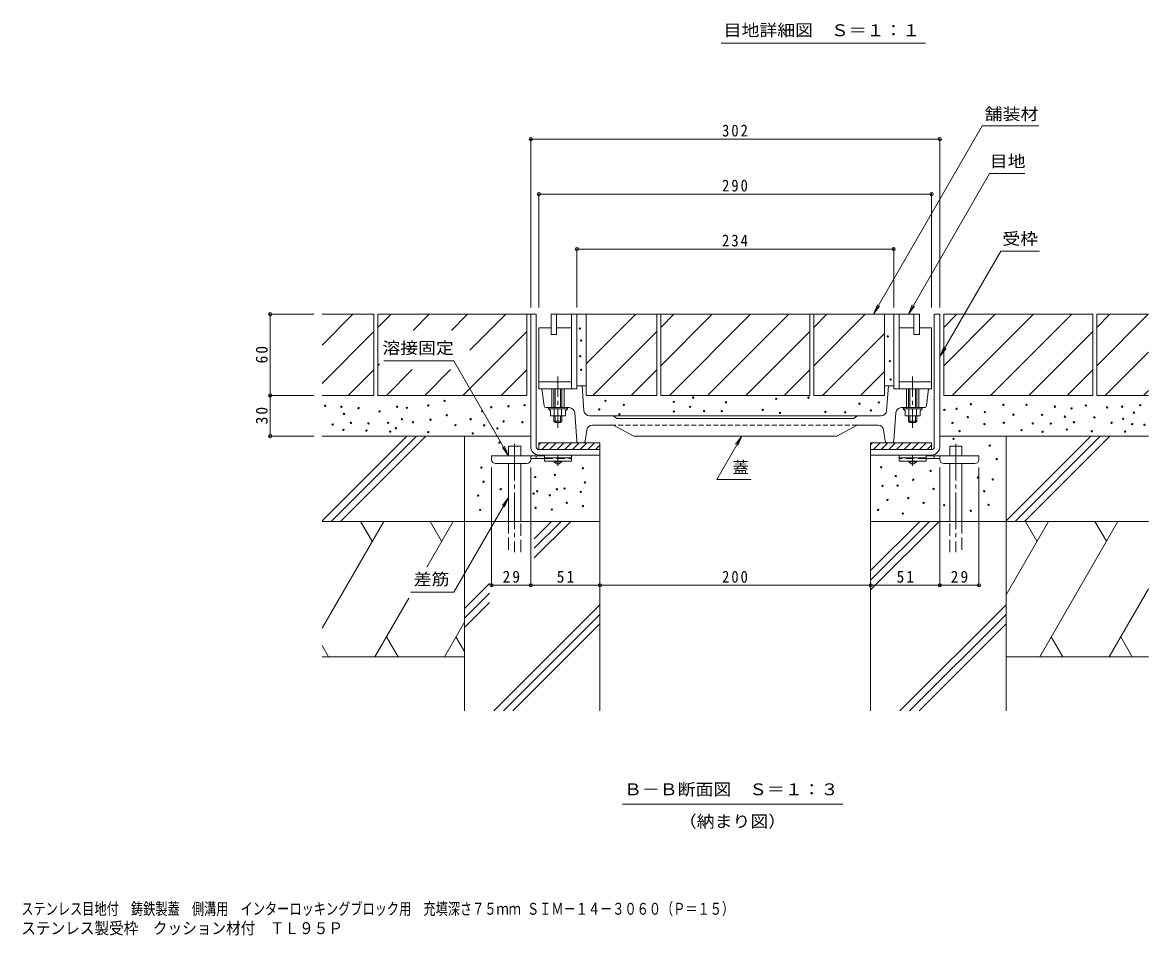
# Model space of a CAD drawing. Units: millimetres at full size, sheet at 1:3. Extents: x -1121 to 1153, y -824 to 816.
# Drawn here: x 192 to 1023, y -824 to -150 of the extents above; entities that cross this region are included whole.
import ezdxf
from ezdxf.enums import TextEntityAlignment as Align

# ---------------------------------------------------------------- set-up
doc = ezdxf.new("R2010")
doc.units = ezdxf.units.MM
doc.header["$LTSCALE"] = 3
doc.header["$PDMODE"] = 32
doc.header["$PDSIZE"] = 2.4
for name, pattern in [('CHAIN1', [8, 5, -1, 1, -1]), ('CHAIN2', [12, 9, -1, 1, -1]), ('DASHED1', [1.8, 1.2, -0.6]), ('DASHED2', [3, 2, -1]), ('DASHED3', [4, 3, -1])]:
    doc.linetypes.add(name, pattern=pattern)
for name, color, linetype, lineweight in [('0-1', 2, 'Continuous', 9), ('0-2', 3, 'Continuous', 9), ('0-4', 7, 'Continuous', 9), ('0-5', 7, 'Continuous', 9), ('0-6', 6, 'Continuous', 5), ('0-9', 3, 'Continuous', 9), ('0-E', 7, 'Continuous', 9), ('A-5', 2, 'Continuous', 9), ('F-5', 2, 'Continuous', 9)]:
    doc.layers.add(name, color=color, linetype=linetype, lineweight=lineweight)
doc.styles.add('ＭＳ ゴシック', font='')
doc.styles.get('ＭＳ ゴシック').set_extended_font_data('MS Gothic')

msp = doc.modelspace()

# ---------------------------------------------------------------- linework, layer by layer
at = {"layer": '0-1'}
for p, q in [((567.257, -365.465), (571.257, -365.465)), ((567.257, -463.465), (567.257, -365.465)), ((571.257, -463.465), (571.257, -365.465)), ((869.257, -365.465), (865.257, -365.465)), ((865.257, -463.465), (865.257, -365.465)), ((869.257, -463.465), (869.257, -365.465)), ((573.257, -460.465), (573.257, -465.465)), ((618.257, -460.465), (573.257, -460.465)), ((574.725, -460.465), (573.257, -461.932)), ((573.257, -465.465), (618.257, -465.465)), ((580.381, -460.465), (575.381, -465.465)), ((586.038, -460.465), (581.038, -465.465)), ((591.695, -460.465), (586.695, -465.465)), ((597.352, -460.465), (592.352, -465.465)), ((603.009, -460.465), (598.009, -465.465)), ((608.666, -460.465), (603.666, -465.465)), ((614.323, -460.465), (609.323, -465.465)), ((618.257, -462.187), (614.979, -465.465)), ((618.257, -460.465), (618.257, -469.465)), ((818.257, -460.465), (863.257, -460.465)), ((818.257, -460.465), (818.257, -469.465)), ((819.724, -460.465), (818.257, -461.932)), ((863.257, -465.465), (818.257, -465.465)), ((825.381, -460.465), (820.381, -465.465)), ((831.038, -460.465), (826.038, -465.465)), ((836.695, -460.465), (831.695, -465.465)), ((842.352, -460.465), (837.352, -465.465)), ((848.009, -460.465), (843.009, -465.465)), ((853.666, -460.465), (848.666, -465.465)), ((859.323, -460.465), (854.323, -465.465)), ((863.257, -462.187), (859.979, -465.465)), ((863.257, -460.465), (863.257, -465.465)), ((573.257, -469.465), (618.257, -469.465)), ((863.288, -469.465), (818.257, -469.465))]:
    msp.add_line(p, q, dxfattribs=at)
for centre, radius, start, end in [((573.257, -463.465), 6, 180, 270), ((573.257, -463.465), 2, 180, 270), ((863.257, -463.465), 2, 270, 0), ((863.257, -463.465), 6, 270, 0)]:
    msp.add_arc(centre, radius, start, end, dxfattribs=at)
at = {"layer": '0-2'}
for p, q in [((582.257, -365.465), (854.257, -365.465)), ((586.257, -380.465), (586.257, -365.465)), ((597.257, -420.465), (597.257, -365.465)), ((601.257, -420.465), (601.257, -365.465)), ((835.257, -420.465), (835.257, -365.465)), ((839.257, -420.465), (839.257, -365.465)), ((850.257, -380.465), (850.257, -365.465)), ((582.257, -375.465), (573.257, -375.465)), ((597.257, -375.465), (586.257, -375.465)), ((839.257, -375.465), (850.257, -375.465)), ((854.257, -375.465), (863.257, -375.465)), ((597.257, -415.465), (573.257, -415.465)), ((839.257, -415.465), (863.257, -415.465)), ((577.093, -433.151), (575.507, -420.465)), ((582.757, -420.465), (582.757, -434.465)), ((584.257, -420.465), (584.257, -434.465)), ((585.257, -434.465), (585.257, -420.465)), ((589.257, -434.465), (589.257, -420.465)), ((590.257, -420.465), (590.257, -434.465)), ((591.757, -420.465), (591.757, -434.465)), ((608.127, -418.465), (601.257, -418.465)), ((606.499, -436.764), (605.127, -418.465)), ((835.257, -418.465), (828.388, -418.465)), ((830.015, -436.764), (831.388, -418.465)), ((844.757, -420.465), (844.757, -434.465)), ((846.257, -420.465), (846.257, -434.465)), ((847.257, -434.465), (847.257, -420.465)), ((851.257, -434.465), (851.257, -420.465)), ((852.257, -420.465), (852.257, -434.465)), ((853.757, -420.465), (853.757, -434.465)), ((859.422, -433.151), (861.007, -420.465)), ((578.581, -434.465), (595.676, -434.465)), ((580.257, -434.465), (580.257, -435.265)), ((594.257, -435.265), (580.257, -435.265)), ((580.257, -435.265), (581.732, -436.865)), ((581.732, -436.865), (581.732, -440.465)), ((584.257, -440.465), (584.257, -444.465)), ((584.495, -435.265), (584.495, -440.465)), ((585.257, -445.465), (585.257, -440.465)), ((589.257, -440.465), (589.257, -445.465)), ((590.02, -435.265), (590.02, -440.465)), ((590.257, -440.465), (590.257, -444.465)), ((594.257, -435.265), (592.782, -436.865)), ((594.257, -434.465), (594.257, -435.265)), ((601.158, -459.071), (599.666, -438.18)), ((826.027, -440.465), (610.488, -440.465)), ((630.483, -442.245), (628.531, -440.684)), ((806.031, -442.245), (807.983, -440.684)), ((835.357, -459.071), (836.849, -438.18)), ((857.933, -434.465), (840.839, -434.465)), ((842.257, -434.465), (842.257, -435.265)), ((842.257, -435.265), (856.257, -435.265)), ((842.257, -435.265), (843.732, -436.865)), ((846.257, -440.465), (846.257, -444.465)), ((846.495, -435.265), (846.495, -440.465)), ((847.257, -440.465), (847.257, -445.465)), ((851.257, -445.465), (851.257, -440.465)), ((852.02, -435.265), (852.02, -440.465)), ((852.257, -440.465), (852.257, -444.465)), ((856.257, -435.265), (854.782, -436.865)), ((854.782, -436.865), (854.782, -440.465)), ((856.257, -434.465), (856.257, -435.265)), ((590.257, -444.465), (584.257, -444.465)), ((585.257, -445.465), (584.257, -444.465)), ((589.257, -445.465), (585.257, -445.465)), ((590.257, -444.465), (589.257, -445.465)), ((628.257, -447.465), (612.689, -447.465)), ((628.257, -447.465), (643.257, -455.465)), ((805.407, -442.465), (631.108, -442.465)), ((808.257, -447.465), (793.257, -455.465)), ((808.257, -447.465), (823.826, -447.465)), ((846.257, -444.465), (852.257, -444.465)), ((846.257, -444.465), (847.257, -445.465)), ((847.257, -445.465), (851.257, -445.465)), ((851.257, -445.465), (852.257, -444.465)), ((608.735, -450.856), (607.453, -459.193)), ((793.257, -455.465), (643.257, -455.465)), ((827.779, -450.856), (829.062, -459.193)), ((605.97, -460.464), (602.654, -460.464)), ((830.544, -460.464), (833.861, -460.464))]:
    msp.add_line(p, q, dxfattribs=at)
at = {"layer": '0-2', "linetype": 'CHAIN1'}
for p, q in [((587.257, -411.465), (587.257, -449.465)), ((849.257, -411.465), (849.257, -449.465))]:
    msp.add_line(p, q, dxfattribs=at)
at = {"layer": '0-2', "linetype": 'DASHED1'}
msp.add_line((808.257, -447.464), (628.257, -447.464), dxfattribs=at)
at = {"layer": '0-2'}
for points in [[(586.257, -380.465), (582.257, -380.465), (582.257, -365.465)], [(850.257, -380.465), (854.257, -380.465), (854.257, -365.465)], [(601.257, -420.465), (573.257, -420.465), (573.257, -375.465)], [(835.257, -420.465), (863.257, -420.465), (863.257, -375.465)], [(592.782, -436.865), (592.782, -440.465), (581.732, -440.465)], [(843.732, -436.865), (843.732, -440.465), (854.782, -440.465)]]:
    msp.add_lwpolyline(points, dxfattribs=at)
for centre, radius, start, end in [((578.581, -432.965), 1.5, 187.12668, 270), ((595.676, -438.465), 4, 4.08583, 90), ((610.488, -436.465), 4, 184.28883, 270), ((627.906, -441.465), 1, 51.33894, 90), ((808.608, -441.465), 1, 90, 128.66106), ((826.027, -436.465), 4, 270, 355.71117), ((840.839, -438.465), 4, 90, 175.91417), ((857.933, -432.965), 1.5, 270, 352.87332), ((612.689, -451.465), 4, 90, 171.254), ((631.108, -441.464), 1, 231.33894, 270), ((805.407, -441.464), 1, 270, 308.66106), ((823.826, -451.465), 4, 8.746, 90), ((602.654, -458.965), 1.5, 184.0858, 270), ((605.97, -458.965), 1.5, 270, 351.25363), ((830.544, -458.965), 1.5, 188.74637, 270), ((833.861, -458.965), 1.5, 270, 355.9142)]:
    msp.add_arc(centre, radius, start, end, dxfattribs=at)
at = {"layer": '0-4'}
for p, q in [((567.257, -235.206), (567.257, -360.465)), ((567.257, -236.106), (869.257, -236.106)), ((869.257, -235.206), (869.257, -360.465)), ((573.257, -275.842), (573.257, -360.465)), ((863.257, -276.742), (573.257, -276.742)), ((863.257, -275.842), (863.257, -360.465)), ((601.257, -316.425), (601.257, -360.465)), ((601.257, -317.325), (835.257, -317.325)), ((835.257, -316.425), (835.257, -360.465)), ((373.891, -365.465), (407.057, -365.465)), ((374.791, -365.465), (374.791, -425.465)), ((373.891, -425.465), (407.057, -425.465)), ((374.791, -425.465), (374.791, -455.465)), ((373.891, -455.465), (407.057, -455.465)), ((538.257, -566.613), (538.257, -478.764)), ((567.257, -566.613), (567.257, -478.764)), ((869.257, -566.613), (869.257, -478.764)), ((898.257, -566.613), (898.257, -478.764)), ((538.257, -565.713), (567.257, -565.713)), ((567.257, -565.713), (618.257, -565.713)), ((618.257, -565.713), (818.257, -565.713)), ((818.257, -565.713), (869.257, -565.713)), ((869.257, -565.713), (898.257, -565.713))]:
    msp.add_line(p, q, dxfattribs=at)
for p in [(567.257, -236.106), (869.257, -236.106), (573.257, -276.742), (863.257, -276.742), (601.257, -317.325), (835.257, -317.325), (374.791, -365.465), (374.791, -425.465), (374.791, -455.465), (538.257, -565.713), (567.257, -565.713), (618.257, -565.713), (818.257, -565.713), (869.257, -565.713), (898.257, -565.713)]:
    msp.add_point(p, dxfattribs=at)
at = {"layer": '0-5'}
for p, q in [((900.661, -226.26), (820.323, -365.41)), ((942.585, -226.26), (900.661, -226.26)), ((932.086, -261.545), (906.085, -261.545)), ((943.083, -318.792), (914.485, -318.792)), ((820.323, -365.41), (823.193, -358.481)), ((820.323, -365.41), (824.888, -359.46)), ((846.087, -365.466), (850.652, -359.516)), ((869.459, -396.779), (874.025, -390.829)), ((510.39, -399.974), (458.723, -399.974)), ((550.799, -469.964), (510.39, -399.974)), ((723.105, -455.465), (704.556, -487.592)), ((723.105, -455.465), (718.539, -461.415)), ((723.105, -455.465), (720.235, -462.394)), ((550.799, -469.964), (546.233, -464.014)), ((550.799, -469.964), (547.929, -463.035)), ((704.556, -487.592), (729.898, -487.592)), ((550.799, -500.851), (510.413, -570.801)), ((550.799, -500.851), (546.233, -506.801)), ((550.799, -500.851), (547.929, -507.78)), ((510.413, -570.801), (478.744, -570.801)), ((635.023, -727.423), (797.637, -727.423))]:
    msp.add_line(p, q, dxfattribs=at)
for points in [[(906.085, -261.545), (846.087, -365.466), (848.957, -358.537)], [(914.485, -318.792), (869.459, -396.779), (872.329, -389.85)]]:
    msp.add_lwpolyline(points, dxfattribs=at)
at = {"layer": '0-6'}
for p, q in [((413.057, -518.027), (475.62, -455.465)), ((567.257, -455.465), (413.057, -455.465)), ((419.691, -518.465), (482.691, -455.465)), ((426.762, -518.465), (489.762, -455.465)), ((518.257, -518.465), (518.257, -455.465)), ((869.257, -455.465), (1023.457, -455.465)), ((918.257, -518.465), (918.257, -455.465)), ((918.257, -518.027), (980.82, -455.465)), ((924.891, -518.465), (987.891, -455.465)), ((931.962, -518.465), (994.962, -455.465)), ((550.799, -469.964), (550.799, -462.964)), ((876.716, -462.964), (885.716, -462.964)), ((876.716, -469.964), (876.716, -462.964)), ((885.716, -469.964), (885.716, -462.964)), ((618.257, -469.465), (618.257, -658.465)), ((818.257, -469.465), (818.257, -658.465)), ((550.799, -518.465), (550.799, -475.764)), ((559.799, -518.465), (559.799, -475.764)), ((876.716, -518.465), (876.716, -475.764)), ((885.716, -518.465), (885.716, -475.764)), ((458.583, -518.465), (413.057, -597.318)), ((441.536, -518.465), (450.06, -533.228)), ((509.885, -518.465), (490.395, -552.223)), ((492.838, -518.465), (501.362, -533.228)), ((518.257, -518.465), (518.257, -658.465)), ((569.81, -531.274), (582.62, -518.465)), ((569.81, -538.345), (589.691, -518.465)), ((569.81, -545.416), (596.762, -518.465)), ((818.257, -554.845), (854.637, -518.465)), ((818.257, -561.916), (861.708, -518.465)), ((818.257, -568.987), (868.78, -518.465)), ((949.589, -518.465), (918.257, -572.732)), ((918.257, -518.465), (918.257, -658.465)), ((932.541, -518.465), (941.065, -533.228)), ((1000.891, -518.465), (943.156, -618.465)), ((983.843, -518.465), (992.367, -533.228)), ((518.257, -582.827), (536.691, -564.394)), ((518.257, -589.898), (536.691, -571.465)), ((1023.457, -568.236), (994.458, -618.465)), ((477.137, -575.187), (452.15, -618.465)), ((518.257, -596.969), (536.691, -578.536)), ((539.9, -658.465), (618.257, -580.107)), ((839.899, -658.465), (918.257, -580.107)), ((546.971, -658.465), (618.257, -587.178)), ((846.97, -658.465), (918.257, -587.178)), ((518.257, -592.822), (503.453, -618.465)), ((554.042, -658.465), (618.257, -594.249)), ((854.042, -658.465), (918.257, -594.249)), ((460.674, -603.701), (469.198, -618.465)), ((511.976, -603.701), (518.257, -614.58)), ((951.679, -603.701), (960.203, -618.465)), ((1002.982, -603.701), (1011.505, -618.465)), ((413.057, -610.084), (417.896, -618.465)), ((518.257, -618.465), (413.057, -618.465)), ((918.257, -618.465), (1023.457, -618.465))]:
    msp.add_line(p, q, dxfattribs=at)
at = {"layer": '0-6', "linetype": 'CHAIN2'}
for p, q in [((555.299, -461.272), (555.299, -541.131)), ((881.216, -461.272), (881.216, -541.131))]:
    msp.add_line(p, q, dxfattribs=at)
at = {"layer": '0-6', "linetype": 'DASHED3'}
for p, q in [((550.799, -518.465), (550.799, -541.131)), ((559.799, -541.131), (559.799, -518.465)), ((876.716, -541.131), (876.716, -518.465)), ((885.716, -518.465), (885.716, -541.131))]:
    msp.add_line(p, q, dxfattribs=at)
at = {"layer": '0-6'}
for points in [[(559.799, -469.964), (559.799, -462.964), (550.799, -462.964)], [(618.257, -518.465), (518.257, -518.465), (413.057, -518.465)], [(818.257, -518.465), (918.257, -518.465), (1023.457, -518.465)]]:
    msp.add_lwpolyline(points, dxfattribs=at)
at = {"layer": '0-9', "color": 4}
for p, q in [((538.257, -472.764), (538.257, -469.964)), ((538.257, -469.964), (577.257, -469.964)), ((567.252, -471.964), (577.257, -471.964)), ((567.257, -472.764), (567.257, -469.964)), ((571.257, -471.964), (571.257, -469.964)), ((898.257, -469.964), (859.257, -469.964)), ((869.262, -471.964), (859.257, -471.964)), ((865.257, -471.964), (865.257, -469.964)), ((869.257, -472.764), (869.257, -469.964)), ((898.257, -472.764), (898.257, -469.964)), ((564.257, -475.764), (541.257, -475.764)), ((872.257, -475.764), (895.257, -475.764))]:
    msp.add_line(p, q, dxfattribs=at)
at = {"layer": '0-9'}
for p, q in [((577.257, -469.465), (597.257, -469.465)), ((577.257, -469.465), (577.257, -473.965)), ((577.257, -471.465), (597.257, -471.465)), ((577.257, -473.965), (597.257, -473.965)), ((597.257, -469.465), (597.257, -473.965)), ((839.257, -469.465), (839.257, -473.965)), ((859.257, -469.465), (839.257, -469.465)), ((859.257, -471.465), (839.257, -471.465)), ((859.257, -473.965), (839.257, -473.965)), ((859.257, -469.465), (859.257, -473.965))]:
    msp.add_line(p, q, dxfattribs=at)
at = {"layer": '0-9', "linetype": 'DASHED2'}
for p, q in [((577.257, -471.965), (597.257, -471.965)), ((859.257, -471.965), (839.257, -471.965))]:
    msp.add_line(p, q, dxfattribs=at)
at = {"layer": '0-9', "color": 2}
for p, q in [((584.507, -474.464), (584.507, -473.965)), ((590.007, -474.464), (590.007, -473.965)), ((846.507, -474.464), (846.507, -473.965)), ((852.007, -474.464), (852.007, -473.965)), ((586.258, -475.964), (584.507, -474.464)), ((590.007, -474.464), (584.507, -474.464)), ((588.257, -475.964), (586.258, -475.964)), ((590.007, -474.464), (588.257, -475.964)), ((846.507, -474.464), (848.257, -475.964)), ((846.507, -474.464), (852.007, -474.464)), ((848.257, -475.964), (850.257, -475.964)), ((850.257, -475.964), (852.007, -474.464))]:
    msp.add_line(p, q, dxfattribs=at)
at = {"layer": '0-9', "color": 4, "linetype": 'CHAIN1'}
for p, q in [((587.257, -477.512), (587.257, -469.465)), ((849.257, -477.512), (849.257, -469.465))]:
    msp.add_line(p, q, dxfattribs=at)
at = {"layer": '0-9', "color": 4}
for centre, start, end in [((541.257, -472.764), 180, 270), ((564.257, -472.764), 270, 0), ((872.257, -472.764), 180, 270), ((895.257, -472.764), 270, 0)]:
    msp.add_arc(centre, 3, start, end, dxfattribs=at)
at = {"layer": '0-E', "color": 2}
for p, q in [((413.057, -365.465), (451.257, -365.465)), ((413.057, -388.258), (435.85, -365.465)), ((451.257, -365.465), (451.257, -425.465)), ((454.257, -375.205), (463.997, -365.465)), ((454.257, -365.465), (564.257, -365.465)), ((454.257, -365.465), (454.257, -425.465)), ((480.313, -377.433), (492.282, -365.465)), ((508.598, -377.433), (520.566, -365.465)), ((522.268, -392.047), (548.85, -365.465)), ((564.257, -365.465), (564.257, -425.465)), ((564.257, -365.465), (567.257, -365.465)), ((660.257, -365.465), (608.127, -365.465)), ((644.85, -365.465), (608.127, -402.188)), ((608.127, -365.465), (608.127, -425.465)), ((660.257, -365.465), (660.257, -425.465)), ((663.257, -375.205), (672.997, -365.465)), ((663.257, -403.489), (701.282, -365.465)), ((663.257, -365.465), (773.257, -365.465)), ((669.566, -425.465), (729.566, -365.465)), ((697.85, -425.465), (757.85, -365.465)), ((773.257, -365.465), (773.257, -425.465)), ((776.257, -375.205), (785.997, -365.465)), ((776.257, -365.465), (776.257, -425.465)), ((776.257, -365.465), (828.388, -365.465)), ((776.257, -403.489), (814.282, -365.465)), ((828.388, -365.465), (828.388, -425.465)), ((872.257, -375.205), (881.997, -365.465)), ((872.257, -403.489), (910.282, -365.465)), ((872.257, -365.465), (982.257, -365.465)), ((878.566, -425.465), (938.566, -365.465)), ((906.85, -425.465), (966.85, -365.465)), ((982.257, -365.465), (982.257, -425.465)), ((985.257, -375.205), (994.997, -365.465)), ((985.257, -365.465), (985.257, -425.465)), ((985.257, -365.465), (1023.457, -365.465)), ((985.257, -403.489), (1023.282, -365.465)), ((413.057, -416.542), (451.257, -378.342)), ((517.134, -425.465), (564.257, -378.342)), ((660.257, -378.342), (613.134, -425.465)), ((726.134, -425.465), (773.257, -378.342)), ((782.566, -425.465), (828.388, -379.643)), ((935.134, -425.465), (982.257, -378.342)), ((991.566, -425.465), (1023.457, -393.573)), ((432.419, -425.465), (451.257, -406.626)), ((454.257, -403.489), (455.561, -402.185)), ((460.566, -425.465), (479.639, -406.392)), ((488.85, -425.465), (507.923, -406.392)), ((545.419, -425.465), (564.257, -406.626)), ((641.419, -425.465), (660.257, -406.626)), ((754.419, -425.465), (773.257, -406.626)), ((963.419, -425.465), (982.257, -406.626)), ((810.713, -425.465), (828.388, -407.79)), ((1019.85, -425.465), (1023.457, -421.858)), ((413.057, -425.465), (451.257, -425.465)), ((454.257, -425.465), (564.257, -425.465)), ((660.257, -425.465), (608.127, -425.465)), ((776.257, -425.465), (828.388, -425.465)), ((985.257, -425.465), (1023.457, -425.465))]:
    msp.add_line(p, q, dxfattribs=at)
for points in [[(663.257, -365.465), (663.257, -425.465), (773.257, -425.465)], [(872.257, -365.465), (872.257, -425.465), (982.257, -425.465)]]:
    msp.add_lwpolyline(points, dxfattribs=at)
at = {"layer": '0-E'}
for centre in [(603.469, -376.017), (830.884, -381.902), (604.493, -384.887), (603.81, -396.488), (604.322, -406.552), (832.42, -400.155), (832.931, -413.803), (491.525, -432.864), (503.593, -429.563), (562.605, -432.58), (622.405, -429.497), (636.052, -432.397), (672.823, -430.179), (687.153, -427.109), (711.377, -430.521), (748.565, -427.962), (772.278, -427.109), (809.902, -431.544), (824.231, -430.691), (892.354, -431.94), (916.351, -432.509), (933.296, -432.395), (977.195, -432.85), (1017.398, -432.736), (415.271, -433.12), (427.383, -433.803), (429.259, -439.091), (440.007, -434.826), (455.531, -437.214), (468.496, -433.803), (475.66, -434.656), (505.128, -440.054), (531.303, -437.052), (538.04, -434.172), (550.735, -433.419), (617.799, -435.809), (632.64, -439.391), (672.993, -437.344), (684.935, -433.932), (695.17, -437.003), (708.306, -437.003), (738.501, -436.15), (751.295, -438.368), (784.825, -437.685), (799.495, -437.856), (818.431, -436.491), (872.679, -436.106), (881.691, -435.334), (902.59, -437.74), (923.743, -439.674), (945.01, -439.788), (954.336, -433.76), (961.728, -441.152), (966.618, -435.011), (992.833, -434.329), (1003.978, -433.76), (1012.735, -438.195), (420.9, -446.938), (434.377, -445.744), (447.342, -446.085), (461.917, -445.703), (472.078, -443.015), (480.178, -445.268), (493.061, -443.356), (511.579, -447.424), (522.815, -443.044), (532.839, -447.544), (547.138, -444.635), (561.048, -445.268), (878.593, -445.787), (889.966, -441.493), (902.248, -446.611), (916.578, -445.588), (937.959, -446.156), (951.265, -446.27), (968.438, -445.246), (983.564, -441.721), (996.244, -445.588), (1004.774, -442.631), (1011.484, -446.611), (1020.468, -447.066), (428.808, -450.974), (445.784, -451.418), (463.426, -452.195), (467.642, -449.754), (491.497, -452.527), (524.351, -453.535), (542.537, -449.784), (879.461, -457.524), (883.954, -451.782), (929.675, -451.054), (945.208, -452.274), (963.072, -450.61), (981.601, -451.941), (1006.122, -452.163), (544.073, -460.275), (906.173, -462.517), (911.415, -472.503), (530.804, -478.743), (605.698, -479.242), (826.037, -478.494), (862.485, -481.24), (532.339, -489.234), (570.498, -485.733), (584.977, -484.235), (607.233, -489.734), (836.771, -484.985), (849.753, -487.731), (897.435, -485.984), (908.42, -487.482), (528.307, -499.464), (545.034, -494.72), (569.249, -497.966), (572.033, -496.224), (581.232, -499.214), (586.512, -494.727), (592.217, -494.221), (604.2, -496.717), (827.035, -492.225), (838.153, -492.064), (864.732, -494.472), (902.179, -496.219), (593.752, -504.712), (605.735, -507.209), (830.608, -502.605), (846.031, -501.274), (857.348, -504.824), (872.549, -506.599), (905.391, -506.377), (529.843, -509.955), (570.785, -508.457), (582.768, -509.705), (823.729, -510.039), (842.036, -512.702), (892.187, -510.594)]:
    msp.add_circle(centre, 0.5, dxfattribs=at)
at = {"layer": 'A-5', "color": 7}
msp.add_line((858.797, -165.32), (707.863, -165.32), dxfattribs=at)

# ---------------------------------------------------------------- texts
at = {"layer": '0-4', "color": 2, "char_height": 8.798, "attachment_point": 7, "style": 'ＭＳ ゴシック'}
for s, insert in [('\\T1.27;\\W0.9;302', (708.507, -234.306)), ('\\T1.27;\\W0.9;290', (708.507, -274.942)), ('\\T1.27;\\W0.9;234', (708.507, -315.525)), ('\\T1.27;\\W0.95;29', (546.382, -563.913)), ('\\T1.27;\\W0.95;51', (586.382, -563.913)), ('\\T1.27;\\W0.9;200', (708.507, -563.913)), ('\\T1.27;\\W0.95;51', (837.382, -563.913)), ('\\T1.27;\\W0.95;29', (877.382, -563.913))]:
    msp.add_mtext(s, dxfattribs=dict(at, insert=insert))
at = {"layer": '0-4', "color": 2, "char_height": 8.798, "attachment_point": 7, "rotation": 90, "style": 'ＭＳ ゴシック'}
for s, insert in [('\\T1.27;\\W0.95;60', (372.991, -401.84)), ('\\T1.27;\\W0.95;30', (372.991, -446.84))]:
    msp.add_mtext(s, dxfattribs=dict(at, insert=insert))
at = {"layer": '0-5', "color": 2, "style": 'ＭＳ ゴシック', "width": 1.1}
for s, p in [('舗装材', (902.509, -224.584)), ('目地', (906.224, -259.537)), ('受枠', (915.488, -316.784)), ('溶接固定', (457.604, -397.404)), ('差筋', (480.723, -568.232)), ('Ｂ－Ｂ断面図\u3000Ｓ＝１：３', (636.092, -723.467)), ('（納まり図）', (676.58, -747.146))]:
    msp.add_text(s, height=8.798, dxfattribs=at).set_placement(p, align=Align.BOTTOM_LEFT)
at = {"layer": '0-5', "color": 2, "style": 'ＭＳ ゴシック'}
msp.add_text('蓋', height=8.798, dxfattribs=at).set_placement((716.211, -485.71), align=Align.BOTTOM_LEFT)
at = {"layer": 'A-5', "style": 'ＭＳ ゴシック', "width": 1.1}
msp.add_text('目地詳細図\u3000Ｓ＝１：１', height=8.798, dxfattribs=at).set_placement((709.673, -162.741), align=Align.BOTTOM_LEFT)
at = {"layer": 'F-5', "style": 'ＭＳ ゴシック'}
for s, width, p in [('ステンレス目地付\u3000鋳鉄製蓋\u3000側溝用\u3000インターロッキングブロック用\u3000充填深さ７５ｍｍ ＳＩＭ－１４－３０６０（Ｐ＝１５）', 0.75, (190.916, -811.723)), ('ステンレス製受枠\u3000クッション材付\u3000ＴＬ９５Ｐ', 0.9, (190.916, -826.038))]:
    msp.add_text(s, height=8.798, dxfattribs=dict(at, width=width)).set_placement(p, align=Align.BOTTOM_LEFT)

doc.saveas('drawing.dxf')
